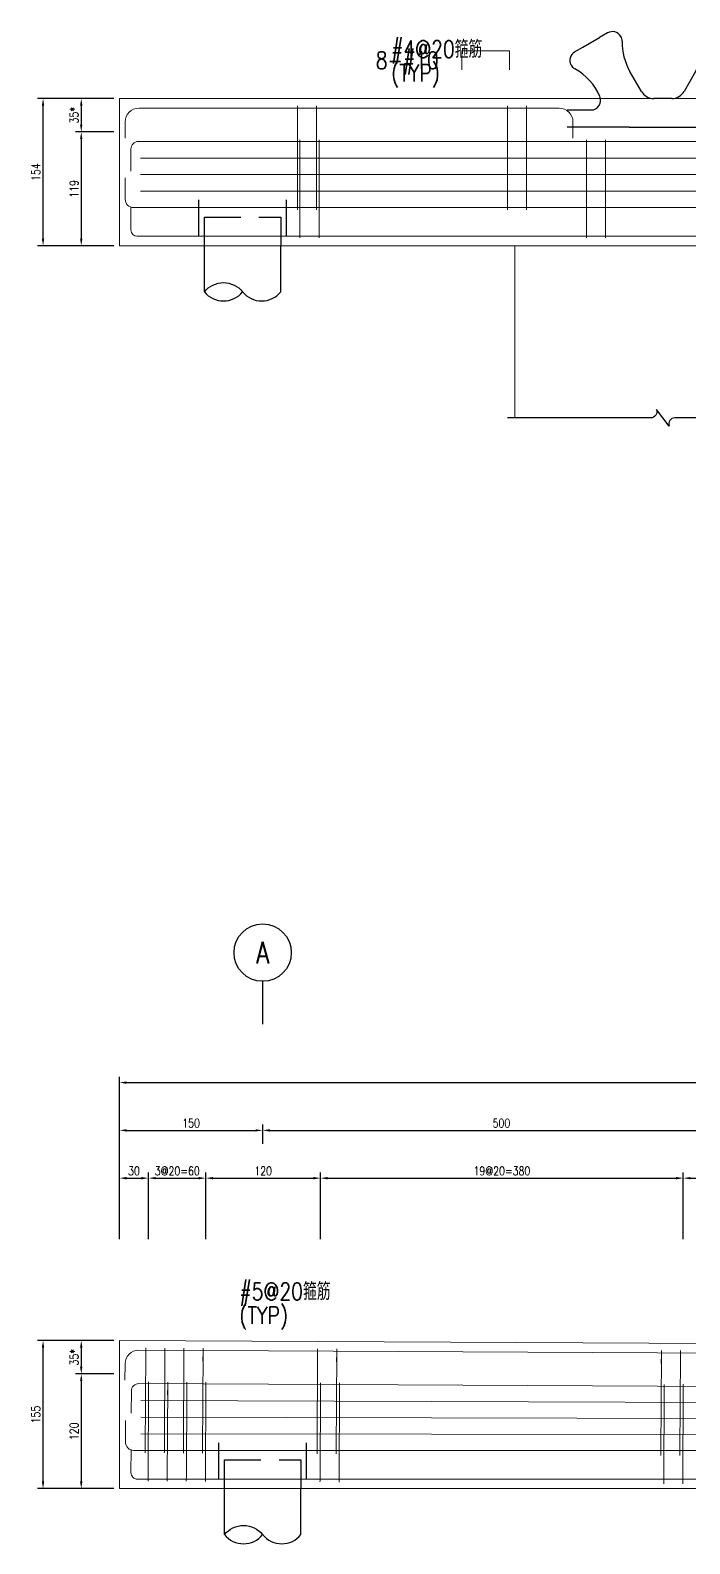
# Model space of a CAD drawing. Extents: x -4754 to 4976, y -19960 to 3841.
# Drawn here: x -359 to 332, y -7857 to -6273 of the extents above; entities that cross this region are included whole.
import ezdxf
from ezdxf.enums import TextEntityAlignment as Align

# ---------------------------------------------------------------- set-up
doc = ezdxf.new("R2010")
doc.units = 0
doc.header["$LTSCALE"] = 3
doc.linetypes.add('DASHED', pattern=[19.05, 12.7, -6.35])
doc.layers.get('0').update_dxf_attribs({"linetype": 'CONTINUOUS'})
doc.layers.add('HB_0', color=7, linetype='CONTINUOUS', transparency=0.5)
for name, color, linetype in [('HB_DIM', 1, 'CONTINUOUS'), ('HB_TXT_CTEXT', 2, 'CONTINUOUS'), ('鋼筋', 3, 'CONTINUOUS')]:
    doc.layers.add(name, color=color, linetype=linetype)
doc.styles.get("Standard").update_dxf_attribs({"font": 'ROMANS.shx', "width": 0.8, "bigfont": 'chineset.shx'})
doc.dimstyles.new('30', dxfattribs={"dimscale": 3, "dimtxt": 3, "dimasz": 2.5, "dimexe": 2, "dimexo": 2, "dimgap": 1, "dimtad": 1, "dimdsep": 46, "dimtxsty": 'Standard', "dimcen": 0, "dimclrd": 256, "dimclre": 256, "dimclrt": 2, "dimadec": 0, "dimazin": 0, "dimtfac": 1, "dimtix": 1, "dimtmove": 2, "dimatfit": 3, "dimfxl": 1, "dimtolj": 1, "dimtzin": 0, "dimarcsym": 0})

# ---------------------------------------------------------------- blocks, each defined once
blk = doc.blocks.new('pile_vertical')
at = {"color": 252, "linetype": 'DASHED'}
for p, q in [((-46, 10), (-46, 50)), ((46, 10), (46, 50))]:
    blk.add_line(p, q, dxfattribs=at)
at = {"linetype": 'Continuous'}
for p, q in [((-40, -48.1), (-40, 0)), ((40, -48.1), (40, 0))]:
    blk.add_line(p, q, dxfattribs=at)
at = {"color": 252, "linetype": 'DASHED'}
blk.add_lwpolyline([(-40, 0), (-40, 30), (40, 30), (40, 0)], dxfattribs=at)
at = {"linetype": 'Continuous'}
for points in [[(-40, -48.1, -0.48), (0, -48.1, 0.48), (40, -48.1, 0.48)], [(-40, -48.1, 0.48), (0, -48.1, 0.48)]]:
    blk.add_lwpolyline(points, format="xyb", dxfattribs=at)
blk = doc.blocks.new('fender_bottom')
at = {"color": 1, "linetype": 'Continuous'}
blk.add_lwpolyline([(162.5, 0), (12.5, 0, 0.529473), (6.7, -8.6), (-6.7, 8.6, -0.532815), (-12.5, 0), (-162.5, 0)], format="xyb", dxfattribs=at)
blk = doc.blocks.new('fender_top_longitude')
at = {"color": 7, "linetype": 'Continuous'}
for p, q in [((-57.7, 98.7), (-66.3, 93.7)), ((66.3, 93.7), (57.7, 98.7)), ((-92.3, 78.7), (-83.7, 83.7)), ((-83.7, 83.7), (-66.3, 93.7)), ((83.7, 83.7), (66.3, 93.7)), ((92.3, 78.7), (83.7, 83.7)), ((-22.4, 37.5), (-34.4, 58.3)), ((34.4, 58.3), (22.4, 37.5)), ((-100, 18), (-75.1, 18)), ((0, 30), (-9.4, 30)), ((9.4, 30), (0, 30)), ((100, 18), (75.1, 18)), ((100, 0), (100, 18)), ((-35, 0), (-100, 0)), ((-35, 0), (35, 0)), ((35, 0), (100, 0))]:
    blk.add_line(p, q, dxfattribs=at)
for centre, radius, start, end in [((-52.7, 90), 10, 30, 120), ((52.7, 90), 10, 60, 150), ((-53.2, 89.6), 10.7, 1.3853, 30.3798), ((17.4, 88.6), 60, 178.7643, 210.2362), ((-17.4, 88.6), 60, 329.7638, 1.2357), ((53.2, 89.6), 10.7, 149.6202, 178.6147), ((-87.3, 70), 10, 120, 210), ((-86.7, 70.3), 10.7, 209.6202, 238.6147), ((87.3, 70), 10, 330, 60), ((86.7, 70.3), 10.7, 301.3853, 330.3798), ((-121.1, 8.6), 60, 22.8745, 61.2357), ((121.1, 8.6), 60, 118.7643, 157.1255), ((-75.1, 28), 10, 270, 22.8745), ((-9.4, 45), 15, 210, 270), ((9.4, 45), 15, 270, 330), ((75.1, 28), 10, 157.1255, 270)]:
    blk.add_arc(centre, radius, start, end, dxfattribs=at)
blk = doc.blocks.new('*D233')
at = {"layer": 'HB_DIM', "linetype": 'Continuous', "lineweight": -2}
for p, q in [((-271.4, -6344.8), (-311.4, -6344.8)), ((-305.4, -6352.3), (-305.4, -6372.3)), ((-271.4, -6379.8), (-311.4, -6379.8))]:
    blk.add_line(p, q, dxfattribs=at)
at = {"layer": 'HB_DIM'}
for points in [[(-304.2, -6352.3), (-306.7, -6352.3), (-305.4, -6344.8)], [(-306.7, -6372.3), (-304.2, -6372.3), (-305.4, -6379.8)]]:
    blk.add_solid(points, dxfattribs=at)
at = {"layer": 'HB_DIM', "color": 2, "linetype": 'Continuous', "insert": (-312.9, -6362.3), "char_height": 9, "attachment_point": 5, "rotation": 90}
blk.add_mtext('\\A1;35*', dxfattribs=at)
blk = doc.blocks.new('*D234')
at = {"layer": 'HB_DIM', "linetype": 'Continuous', "lineweight": -2}
for p, q in [((-271.4, -6379.8), (-311.4, -6379.8)), ((-305.4, -6387.3), (-305.4, -6491.5)), ((-271.4, -6499), (-311.4, -6499))]:
    blk.add_line(p, q, dxfattribs=at)
at = {"layer": 'HB_DIM'}
for points in [[(-304.2, -6387.3), (-306.7, -6387.3), (-305.4, -6379.8)], [(-306.7, -6491.5), (-304.2, -6491.5), (-305.4, -6499)]]:
    blk.add_solid(points, dxfattribs=at)
at = {"layer": 'HB_DIM', "color": 2, "linetype": 'Continuous', "insert": (-312.9, -6439.4), "char_height": 9, "attachment_point": 5, "rotation": 90}
blk.add_mtext('\\A1;119', dxfattribs=at)
blk = doc.blocks.new('*D266')
at = {"layer": 'HB_DIM', "linetype": 'Continuous', "lineweight": -2}
for p, q in [((-281.4, -6344.8), (-351.4, -6344.8)), ((-345.4, -6491.5), (-345.4, -6352.3)), ((-281.4, -6499), (-351.4, -6499))]:
    blk.add_line(p, q, dxfattribs=at)
at = {"layer": 'HB_DIM'}
for points in [[(-344.2, -6352.3), (-346.7, -6352.3), (-345.4, -6344.8)], [(-346.7, -6491.5), (-344.2, -6491.5), (-345.4, -6499)]]:
    blk.add_solid(points, dxfattribs=at)
at = {"layer": 'HB_DIM', "color": 2, "linetype": 'Continuous', "insert": (-352.9, -6421.9), "char_height": 9, "attachment_point": 5, "rotation": 90}
blk.add_mtext('\\A1;154', dxfattribs=at)
blk = doc.blocks.new('line_guide')
at = {"color": 4, "linetype": 'Continuous'}
blk.add_line((0, 0), (0, -45), dxfattribs=at)
blk.add_circle((0, 30), 30, dxfattribs=at)
at = {"color": 4, "linetype": 'Continuous', "width": 0.8}
blk.add_attdef('A', text='', height=22.5, dxfattribs=at).set_placement((0, 30), align=Align.MIDDLE)
blk = doc.blocks.new('*D267')
at = {"layer": 'HB_DIM', "linetype": 'Continuous', "lineweight": -2}
for p, q in [((-271.4, -7644.8), (-311.4, -7644.8)), ((-305.4, -7652.3), (-305.4, -7672.3)), ((-271.4, -7679.8), (-311.4, -7679.8))]:
    blk.add_line(p, q, dxfattribs=at)
at = {"layer": 'HB_DIM'}
for points in [[(-304.2, -7652.3), (-306.7, -7652.3), (-305.4, -7644.8)], [(-306.7, -7672.3), (-304.2, -7672.3), (-305.4, -7679.8)]]:
    blk.add_solid(points, dxfattribs=at)
at = {"layer": 'HB_DIM', "color": 2, "linetype": 'Continuous', "insert": (-312.9, -7662.3), "char_height": 9, "attachment_point": 5, "rotation": 90}
blk.add_mtext('\\A1;35*', dxfattribs=at)
blk = doc.blocks.new('*D268')
at = {"layer": 'HB_DIM', "linetype": 'Continuous', "lineweight": -2}
for p, q in [((-271.4, -7679.8), (-311.4, -7679.8)), ((-305.4, -7687.3), (-305.4, -7792.3)), ((-271.4, -7799.8), (-311.4, -7799.8))]:
    blk.add_line(p, q, dxfattribs=at)
at = {"layer": 'HB_DIM'}
for points in [[(-304.2, -7687.3), (-306.7, -7687.3), (-305.4, -7679.8)], [(-306.7, -7792.3), (-304.2, -7792.3), (-305.4, -7799.8)]]:
    blk.add_solid(points, dxfattribs=at)
at = {"layer": 'HB_DIM', "color": 2, "linetype": 'Continuous', "insert": (-312.9, -7739.8), "char_height": 9, "attachment_point": 5, "rotation": 90}
blk.add_mtext('\\A1;120', dxfattribs=at)
blk = doc.blocks.new('*D269')
at = {"layer": 'HB_DIM', "linetype": 'Continuous', "lineweight": -2}
for p, q in [((-265.4, -7538.8), (-265.4, -7468.8)), ((-257.9, -7474.8), (-242.4, -7474.8)), ((-234.9, -7538.8), (-234.9, -7468.8))]:
    blk.add_line(p, q, dxfattribs=at)
at = {"layer": 'HB_DIM'}
for points in [[(-257.9, -7473.6), (-257.9, -7476.1), (-265.4, -7474.8)], [(-242.4, -7476.1), (-242.4, -7473.6), (-234.9, -7474.8)]]:
    blk.add_solid(points, dxfattribs=at)
at = {"layer": 'HB_DIM', "color": 2, "linetype": 'Continuous', "insert": (-250.2, -7467.3), "char_height": 9, "attachment_point": 5, "rotation": 0}
blk.add_mtext('\\A1;30', dxfattribs=at)
blk = doc.blocks.new('*D270')
at = {"layer": 'HB_DIM', "linetype": 'Continuous', "lineweight": -2}
for p, q in [((-234.9, -7538.8), (-234.9, -7468.8)), ((-227.4, -7474.8), (-182.4, -7474.8)), ((-174.9, -7538.8), (-174.9, -7468.8))]:
    blk.add_line(p, q, dxfattribs=at)
at = {"layer": 'HB_DIM'}
for points in [[(-227.4, -7473.6), (-227.4, -7476.1), (-234.9, -7474.8)], [(-182.4, -7476.1), (-182.4, -7473.6), (-174.9, -7474.8)]]:
    blk.add_solid(points, dxfattribs=at)
at = {"layer": 'HB_DIM', "color": 2, "linetype": 'Continuous', "insert": (-204.9, -7467.3), "char_height": 9, "attachment_point": 5, "rotation": 0}
blk.add_mtext('\\A1;3@20=60', dxfattribs=at)
blk = doc.blocks.new('*D271')
at = {"layer": 'HB_DIM', "linetype": 'Continuous', "lineweight": -2}
for p, q in [((-174.9, -7538.8), (-174.9, -7468.8)), ((-167.4, -7474.8), (-62.4, -7474.8)), ((-54.9, -7538.8), (-54.9, -7468.8))]:
    blk.add_line(p, q, dxfattribs=at)
at = {"layer": 'HB_DIM'}
for points in [[(-167.4, -7473.6), (-167.4, -7476.1), (-174.9, -7474.8)], [(-62.4, -7476.1), (-62.4, -7473.6), (-54.9, -7474.8)]]:
    blk.add_solid(points, dxfattribs=at)
at = {"layer": 'HB_DIM', "color": 2, "linetype": 'Continuous', "insert": (-114.9, -7467.3), "char_height": 9, "attachment_point": 5, "rotation": 0}
blk.add_mtext('\\A1;120', dxfattribs=at)
blk = doc.blocks.new('*D272')
at = {"layer": 'HB_DIM', "linetype": 'Continuous', "lineweight": -2}
for p, q in [((-54.9, -7538.8), (-54.9, -7468.8)), ((-47.4, -7474.8), (317.6, -7474.8)), ((325.1, -7538.8), (325.1, -7468.8))]:
    blk.add_line(p, q, dxfattribs=at)
at = {"layer": 'HB_DIM'}
for points in [[(-47.4, -7473.6), (-47.4, -7476.1), (-54.9, -7474.8)], [(317.6, -7476.1), (317.6, -7473.6), (325.1, -7474.8)]]:
    blk.add_solid(points, dxfattribs=at)
at = {"layer": 'HB_DIM', "color": 2, "linetype": 'Continuous', "insert": (135.1, -7467.3), "char_height": 9, "attachment_point": 5, "rotation": 0}
blk.add_mtext('\\A1;19@20=380', dxfattribs=at)
blk = doc.blocks.new('*D273')
at = {"layer": 'HB_DIM', "linetype": 'Continuous', "lineweight": -2}
for p, q in [((325.1, -7538.8), (325.1, -7468.8)), ((332.6, -7474.8), (437.6, -7474.8)), ((445.1, -7538.8), (445.1, -7468.8))]:
    blk.add_line(p, q, dxfattribs=at)
at = {"layer": 'HB_DIM'}
for points in [[(332.6, -7473.6), (332.6, -7476.1), (325.1, -7474.8)], [(437.6, -7476.1), (437.6, -7473.6), (445.1, -7474.8)]]:
    blk.add_solid(points, dxfattribs=at)
at = {"layer": 'HB_DIM', "color": 2, "linetype": 'Continuous', "insert": (385.1, -7467.3), "char_height": 9, "attachment_point": 5, "rotation": 0}
blk.add_mtext('\\A1;120', dxfattribs=at)
blk = doc.blocks.new('*D284')
at = {"layer": 'HB_DIM', "linetype": 'Continuous', "lineweight": -2}
for p, q in [((-265.4, -7538.8), (-265.4, -7368.8)), ((-257.9, -7374.8), (2707.1, -7374.8)), ((2714.6, -7553.8), (2714.6, -7368.8))]:
    blk.add_line(p, q, dxfattribs=at)
at = {"layer": 'HB_DIM'}
for points in [[(-257.9, -7373.6), (-257.9, -7376.1), (-265.4, -7374.8)], [(2707.1, -7376.1), (2707.1, -7373.6), (2714.6, -7374.8)]]:
    blk.add_solid(points, dxfattribs=at)
at = {"layer": 'HB_DIM', "color": 2, "linetype": 'Continuous', "insert": (1224.6, -7367.3), "char_height": 9, "attachment_point": 5, "rotation": 0}
blk.add_mtext('\\A1;2980', dxfattribs=at)
blk = doc.blocks.new('*D285')
at = {"layer": 'HB_DIM', "linetype": 'Continuous', "lineweight": -2}
for p, q in [((-265.4, -7538.8), (-265.4, -7418.8)), ((-257.9, -7424.8), (-122.9, -7424.8)), ((-115.4, -7438.8), (-115.4, -7418.8))]:
    blk.add_line(p, q, dxfattribs=at)
at = {"layer": 'HB_DIM'}
for points in [[(-257.9, -7423.6), (-257.9, -7426.1), (-265.4, -7424.8)], [(-122.9, -7426.1), (-122.9, -7423.6), (-115.4, -7424.8)]]:
    blk.add_solid(points, dxfattribs=at)
at = {"layer": 'HB_DIM', "color": 2, "linetype": 'Continuous', "insert": (-190.4, -7417.3), "char_height": 9, "attachment_point": 5, "rotation": 0}
blk.add_mtext('\\A1;150', dxfattribs=at)
blk = doc.blocks.new('*D286')
at = {"layer": 'HB_DIM', "linetype": 'Continuous', "lineweight": -2}
for p, q in [((-115.4, -7438.8), (-115.4, -7418.8)), ((-107.9, -7424.8), (377.1, -7424.8)), ((384.6, -7438.8), (384.6, -7418.8))]:
    blk.add_line(p, q, dxfattribs=at)
at = {"layer": 'HB_DIM'}
for points in [[(-107.9, -7423.6), (-107.9, -7426.1), (-115.4, -7424.8)], [(377.1, -7426.1), (377.1, -7423.6), (384.6, -7424.8)]]:
    blk.add_solid(points, dxfattribs=at)
at = {"layer": 'HB_DIM', "color": 2, "linetype": 'Continuous', "insert": (134.6, -7417.3), "char_height": 9, "attachment_point": 5, "rotation": 0}
blk.add_mtext('\\A1;500', dxfattribs=at)
blk = doc.blocks.new('*D292')
at = {"layer": 'HB_DIM', "linetype": 'Continuous', "lineweight": -2}
for p, q in [((-281.4, -7644.8), (-351.4, -7644.8)), ((-345.4, -7792.3), (-345.4, -7652.3)), ((-281.4, -7799.8), (-351.4, -7799.8))]:
    blk.add_line(p, q, dxfattribs=at)
at = {"layer": 'HB_DIM'}
for points in [[(-344.2, -7652.3), (-346.7, -7652.3), (-345.4, -7644.8)], [(-346.7, -7792.3), (-344.2, -7792.3), (-345.4, -7799.8)]]:
    blk.add_solid(points, dxfattribs=at)
at = {"layer": 'HB_DIM', "color": 2, "linetype": 'Continuous', "insert": (-352.9, -7722.3), "char_height": 9, "attachment_point": 5, "rotation": 90}
blk.add_mtext('\\A1;155', dxfattribs=at)

msp = doc.modelspace()

# ---------------------------------------------------------------- linework, layer by layer
at = {"layer": 'HB_0', "lineweight": 5}
msp.add_line((148.573, -6499.047), (148.573, -6679.047), dxfattribs=at)
for points in [[(-265.427, -6499.047), (-265.427, -6344.802), (3931.573, -6344.802), (3931.573, -6499.047), (-265.427, -6499.047)], [(-265.427, -7799.802), (-265.427, -7644.802), (2714.573, -7659.802), (2714.573, -7799.802), (-265.427, -7799.802)]]:
    msp.add_lwpolyline(points, dxfattribs=at)
at = {"layer": 'HB_DIM', "color": 1, "linetype": 'Continuous'}
for points in [[(-58.967, -6353.148, 0, 1.25, 0), (-48.967, -6343.148, 0, 0, 0), (1.033, -6293.148, 0, 0, 0), (19.033, -6293.148, 0, 0, 0)], [(-56.427, -6388.648, 0, 1.25, 0), (-48.734, -6375.863, 0, 0, 0), (1.033, -6293.148, 0, 0, 0), (19.033, -6293.148, 0, 0, 0)], [(-24.927, -6354.802, 0, 1.25, 0), (-24.927, -6339.802, 0, 0, 0), (-24.927, -6304.802, 0, 0, 0), (-6.927, -6304.802, 0, 0, 0)], [(-217.869, -7653.404, 0, 1.25, 0), (-207.869, -7643.404, 0, 0, 0), (-157.869, -7593.404, 0, 0, 0), (-139.869, -7593.404, 0, 0, 0)], [(-214.868, -7688.951, 0, 1.25, 0), (-207.193, -7676.085, 0, 0, 0), (-157.869, -7593.404, 0, 0, 0), (-139.869, -7593.404, 0, 0, 0)]]:
    msp.add_lwpolyline(points, format="xyseb", dxfattribs=at)
at = {"layer": 'HB_TXT_CTEXT', "lineweight": 5}
msp.add_polyline3d([(93.073, -6314.802, -38), (93.073, -6294.802, -38), (143.073, -6294.802, -38), (143.073, -6314.802, -38)], dxfattribs=at)
at = {"layer": '鋼筋', "lineweight": 5}
for p, q in [((-244.937, -6354.802, -38), (195.083, -6354.802, -38)), ((-244.937, -6354.802, -27.143), (195.083, -6354.802, -27.143)), ((-244.937, -6354.802, -16.286), (195.083, -6354.802, -16.286)), ((-244.937, -6354.802, -5.429), (195.083, -6354.802, -5.429)), ((-244.937, -6354.802, 5.429), (195.083, -6354.802, 5.429)), ((-244.937, -6354.802, 16.286), (195.083, -6354.802, 16.286)), ((-244.937, -6354.802, 27.143), (195.083, -6354.802, 27.143)), ((-244.937, -6354.802, 38), (195.083, -6354.802, 38)), ((-78.967, -6363.352, 33.895), (-78.967, -6355.732, 33.895)), ((-78.967, -6355.732, 40.245), (-78.967, -6458.117, 40.245)), ((-78.967, -6458.117, -40.245), (-78.967, -6355.732, -40.245)), ((-78.967, -6355.732, -33.895), (-78.967, -6363.352, -33.895)), ((-58.967, -6363.352, 33.895), (-58.967, -6355.732, 33.895)), ((-58.967, -6355.732, 40.245), (-58.967, -6458.117, 40.245)), ((-58.967, -6458.117, -40.245), (-58.967, -6355.732, -40.245)), ((-58.967, -6355.732, -33.895), (-58.967, -6363.352, -33.895)), ((141.033, -6363.352, 33.895), (141.033, -6355.732, 33.895)), ((141.033, -6355.732, 40.245), (141.033, -6458.117, 40.245)), ((141.033, -6458.117, -40.245), (141.033, -6355.732, -40.245)), ((141.033, -6355.732, -33.895), (141.033, -6363.352, -33.895)), ((161.033, -6363.352, 33.895), (161.033, -6355.732, 33.895)), ((161.033, -6355.732, 40.245), (161.033, -6458.117, 40.245)), ((161.033, -6458.117, -40.245), (161.033, -6355.732, -40.245)), ((161.033, -6355.732, -33.895), (161.033, -6363.352, -33.895)), ((-259.427, -6386.412, -38), (-259.427, -6369.292, -38)), ((-259.427, -6386.412, -27.143), (-259.427, -6369.292, -27.143)), ((-259.427, -6386.412, -16.286), (-259.427, -6369.292, -16.286)), ((-259.427, -6386.412, -5.429), (-259.427, -6369.292, -5.429)), ((-259.427, -6386.412, 5.429), (-259.427, -6369.292, 5.429)), ((-259.427, -6386.412, 16.286), (-259.427, -6369.292, 16.286)), ((-259.427, -6386.412, 27.143), (-259.427, -6369.292, 27.143)), ((-259.427, -6386.412, 38), (-259.427, -6369.292, 38)), ((209.573, -6369.292, -38), (209.573, -6386.412, -38)), ((209.573, -6369.292, -27.143), (209.573, -6386.412, -27.143)), ((209.573, -6369.292, -16.286), (209.573, -6386.412, -16.286)), ((209.573, -6369.292, -5.429), (209.573, -6386.412, -5.429)), ((209.573, -6369.292, 5.429), (209.573, -6386.412, 5.429)), ((209.573, -6369.292, 16.286), (209.573, -6386.412, 16.286)), ((209.573, -6369.292, 27.143), (209.573, -6386.412, 27.143)), ((209.573, -6369.292, 38), (209.573, -6386.412, 38)), ((-253.427, -6420.912, -50), (-253.427, -6397.572, -50)), ((-253.427, -6420.912, -35.714), (-253.427, -6397.572, -35.714)), ((-253.427, -6420.912, -21.429), (-253.427, -6397.572, -21.429)), ((-253.427, -6420.912, -7.143), (-253.427, -6397.572, -7.143)), ((-253.427, -6420.912, 7.143), (-253.427, -6397.572, 7.143)), ((-253.427, -6420.912, 21.429), (-253.427, -6397.572, 21.429)), ((-253.427, -6420.912, 35.714), (-253.427, -6397.572, 35.714)), ((-253.427, -6420.912, 50), (-253.427, -6397.572, 50)), ((-245.657, -6389.802, -50), (3911.803, -6389.802, -50)), ((-245.657, -6389.802, -35.714), (3911.803, -6389.802, -35.714)), ((-245.657, -6389.802, -21.429), (3911.803, -6389.802, -21.429)), ((-245.657, -6389.802, -7.143), (3911.803, -6389.802, -7.143)), ((-245.657, -6389.802, 7.143), (3911.803, -6389.802, 7.143)), ((-245.657, -6389.802, 21.429), (3911.803, -6389.802, 21.429)), ((-245.657, -6389.802, 35.714), (3911.803, -6389.802, 35.714)), ((-245.657, -6389.802, 50), (3911.803, -6389.802, 50)), ((-76.427, -6398.852, 45.395), (-76.427, -6391.232, 45.395)), ((-76.427, -6391.232, 51.745), (-76.427, -6487.617, 51.745)), ((-76.427, -6487.617, -51.745), (-76.427, -6391.232, -51.745)), ((-76.427, -6391.232, -45.395), (-76.427, -6398.852, -45.395)), ((-56.427, -6398.852, 45.395), (-56.427, -6391.232, 45.395)), ((-56.427, -6391.232, 51.745), (-56.427, -6487.617, 51.745)), ((-56.427, -6487.617, -51.745), (-56.427, -6391.232, -51.745)), ((-56.427, -6391.232, -45.395), (-56.427, -6398.852, -45.395)), ((223.573, -6398.852, 45.395), (223.573, -6391.232, 45.395)), ((223.573, -6391.232, 51.745), (223.573, -6487.617, 51.745)), ((223.573, -6487.617, -51.745), (223.573, -6391.232, -51.745)), ((223.573, -6391.232, -45.395), (223.573, -6398.852, -45.395)), ((243.573, -6398.852, 45.395), (243.573, -6391.232, 45.395)), ((243.573, -6391.232, 51.745), (243.573, -6487.617, 51.745)), ((243.573, -6487.617, -51.745), (243.573, -6391.232, -51.745)), ((243.573, -6391.232, -45.395), (243.573, -6398.852, -45.395)), ((-243.427, -6407.113, -50), (3909.573, -6407.113, -50)), ((-243.427, -6407.113, 50), (3909.573, -6407.113, 50)), ((-259.427, -6427.777, -50), (-259.427, -6450.157, -50)), ((-259.427, -6427.777, -35.714), (-259.427, -6450.157, -35.714)), ((-259.427, -6427.777, -21.429), (-259.427, -6450.157, -21.429)), ((-259.427, -6427.777, -7.143), (-259.427, -6450.157, -7.143)), ((-259.427, -6427.777, 7.143), (-259.427, -6450.157, 7.143)), ((-259.427, -6427.777, 21.429), (-259.427, -6450.157, 21.429)), ((-259.427, -6427.777, 35.714), (-259.427, -6450.157, 35.714)), ((-259.427, -6427.777, 50), (-259.427, -6450.157, 50)), ((-243.427, -6424.424, -50), (3909.573, -6424.424, -50)), ((-243.427, -6424.424, 50), (3909.573, -6424.424, 50)), ((-243.427, -6441.735, -50), (3909.573, -6441.735, -50)), ((-243.427, -6441.735, 50), (3909.573, -6441.735, 50)), ((-253.427, -6458.092, -50), (-253.427, -6482.362, -50)), ((-253.427, -6458.092, -35.714), (-253.427, -6482.362, -35.714)), ((-253.427, -6458.092, -21.429), (-253.427, -6482.362, -21.429)), ((-253.427, -6458.092, -7.143), (-253.427, -6482.362, -7.143)), ((-253.427, -6458.092, 7.143), (-253.427, -6482.362, 7.143)), ((-253.427, -6458.092, 21.429), (-253.427, -6482.362, 21.429)), ((-253.427, -6458.092, 35.714), (-253.427, -6482.362, 35.714)), ((-253.427, -6458.092, 50), (-253.427, -6482.362, 50)), ((-250.537, -6459.047, -50), (3916.683, -6459.047, -50)), ((-250.537, -6459.047, -35.714), (3916.683, -6459.047, -35.714)), ((-250.537, -6459.047, -21.429), (3916.683, -6459.047, -21.429)), ((-250.537, -6459.047, -7.143), (3916.683, -6459.047, -7.143)), ((-250.537, -6459.047, 7.143), (3916.683, -6459.047, 7.143)), ((-250.537, -6459.047, 21.429), (3916.683, -6459.047, 21.429)), ((-250.537, -6459.047, 35.714), (3916.683, -6459.047, 35.714)), ((-250.537, -6459.047, 50), (3916.683, -6459.047, 50)), ((-78.967, -6461.292, 37.07), (-78.967, -6461.292, -37.07)), ((-58.967, -6461.292, 37.07), (-58.967, -6461.292, -37.07)), ((141.033, -6461.292, 37.07), (141.033, -6461.292, -37.07)), ((161.033, -6461.292, 37.07), (161.033, -6461.292, -37.07)), ((-246.742, -6489.047, -50), (3912.888, -6489.047, -50)), ((-246.742, -6489.047, -35.714), (3912.888, -6489.047, -35.714)), ((-246.742, -6489.047, -21.429), (3912.888, -6489.047, -21.429)), ((-246.742, -6489.047, -7.143), (3912.888, -6489.047, -7.143)), ((-246.742, -6489.047, 7.143), (3912.888, -6489.047, 7.143)), ((-246.742, -6489.047, 21.429), (3912.888, -6489.047, 21.429)), ((-246.742, -6489.047, 35.714), (3912.888, -6489.047, 35.714)), ((-246.742, -6489.047, 50), (3912.888, -6489.047, 50)), ((-76.427, -6490.792, 48.57), (-76.427, -6490.792, -48.57)), ((-56.427, -6490.792, 48.57), (-56.427, -6490.792, -48.57)), ((223.573, -6490.792, 48.57), (223.573, -6490.792, -48.57)), ((243.573, -6490.792, 48.57), (243.573, -6490.792, -48.57)), ((-244.987, -7654.905, -84.5), (2694.033, -7669.698, -84.5)), ((-244.987, -7654.905, -68.8), (2694.033, -7669.698, -68.8)), ((-244.987, -7654.905, -53.1), (2694.033, -7669.698, -53.1)), ((-244.987, -7654.905, -37.4), (2694.033, -7669.698, -37.4)), ((-244.987, -7654.905, -21.7), (2694.033, -7669.698, -21.7)), ((-244.987, -7654.905, -6), (2694.033, -7669.698, -6)), ((-244.987, -7654.905, 9.7), (2694.033, -7669.698, 9.7)), ((-244.987, -7654.905, 25.4), (2694.033, -7669.698, 25.4)), ((-244.987, -7654.905, 41.1), (2694.033, -7669.698, 41.1)), ((-244.987, -7654.905, 56.8), (2694.033, -7669.698, 56.8)), ((-244.987, -7654.905, 72.5), (2694.033, -7669.698, 72.5)), ((-237.885, -7656.538, 80.905), (-238.398, -7758.398, 80.905)), ((-238.398, -7758.398, -80.905), (-237.885, -7656.538, -80.905)), ((-237.933, -7666.078, 72.955), (-237.885, -7656.538, 72.955)), ((-237.885, -7656.538, -72.955), (-237.933, -7666.078, -72.955)), ((-217.885, -7656.639, 80.905), (-218.398, -7758.498, 80.905)), ((-218.398, -7758.498, -80.905), (-217.885, -7656.639, -80.905)), ((-217.933, -7666.179, 72.955), (-217.885, -7656.639, 72.955)), ((-217.885, -7656.639, -72.955), (-217.933, -7666.179, -72.955)), ((-197.886, -7656.74, 80.905), (-198.398, -7758.599, 80.905)), ((-198.398, -7758.599, -80.905), (-197.886, -7656.74, -80.905)), ((-197.934, -7666.28, 72.955), (-197.886, -7656.74, 72.955)), ((-197.886, -7656.74, -72.955), (-197.934, -7666.28, -72.955)), ((-177.886, -7656.84, 80.905), (-178.399, -7758.7, 80.905)), ((-178.399, -7758.7, -80.905), (-177.886, -7656.84, -80.905)), ((-177.934, -7666.38, 72.955), (-177.886, -7656.84, 72.955)), ((-177.886, -7656.84, -72.955), (-177.934, -7666.38, -72.955)), ((-57.887, -7657.444, 80.905), (-58.4, -7759.304, 80.905)), ((-58.4, -7759.304, -80.905), (-57.887, -7657.444, -80.905)), ((-57.935, -7666.984, 72.955), (-57.887, -7657.444, 72.955)), ((-57.887, -7657.444, -72.955), (-57.935, -7666.984, -72.955)), ((-37.888, -7657.545, 80.905), (-38.4, -7759.404, 80.905)), ((-38.4, -7759.404, -80.905), (-37.888, -7657.545, -80.905)), ((-37.936, -7667.085, 72.955), (-37.888, -7657.545, 72.955)), ((-37.888, -7657.545, -72.955), (-37.936, -7667.085, -72.955)), ((302.108, -7659.257, 80.905), (301.595, -7761.116, 80.905)), ((301.595, -7761.116, -80.905), (302.108, -7659.257, -80.905)), ((302.06, -7668.796, 72.955), (302.108, -7659.257, 72.955)), ((302.108, -7659.257, -72.955), (302.06, -7668.796, -72.955)), ((322.108, -7659.357, 80.905), (321.595, -7761.217, 80.905)), ((321.595, -7761.217, -80.905), (322.108, -7659.357, -80.905)), ((322.06, -7668.897, 72.955), (322.108, -7659.357, 72.955)), ((322.108, -7659.357, -72.955), (322.06, -7668.897, -72.955)), ((-259.636, -7686.441, -84.5), (-259.55, -7669.321, -84.5)), ((-259.636, -7686.441, -68.8), (-259.55, -7669.321, -68.8)), ((-259.636, -7686.441, -53.1), (-259.55, -7669.321, -53.1)), ((-259.636, -7686.441, -37.4), (-259.55, -7669.321, -37.4)), ((-259.636, -7686.441, -21.7), (-259.55, -7669.321, -21.7)), ((-259.636, -7686.441, -6), (-259.55, -7669.321, -6)), ((-259.636, -7686.441, 9.7), (-259.55, -7669.321, 9.7)), ((-259.636, -7686.441, 25.4), (-259.55, -7669.321, 25.4)), ((-259.636, -7686.441, 41.1), (-259.55, -7669.321, 41.1)), ((-259.636, -7686.441, 56.8), (-259.55, -7669.321, 56.8)), ((-259.636, -7686.441, 72.5), (-259.55, -7669.321, 72.5)), ((-253.03, -7720.973, -84.5), (-252.912, -7697.633, -84.5)), ((-253.03, -7720.973, -67.6), (-252.912, -7697.633, -67.6)), ((-253.03, -7720.973, -50.7), (-252.912, -7697.633, -50.7)), ((-253.03, -7720.973, -33.8), (-252.912, -7697.633, -33.8)), ((-253.03, -7720.973, -16.9), (-252.912, -7697.633, -16.9)), ((-253.03, -7720.973), (-252.912, -7697.633)), ((-253.03, -7720.973, 16.9), (-252.912, -7697.633, 16.9)), ((-253.03, -7720.973, 33.8), (-252.912, -7697.633, 33.8)), ((-253.03, -7720.973, 50.7), (-252.912, -7697.633, 50.7)), ((-253.03, -7720.973, 67.6), (-252.912, -7697.633, 67.6)), ((-253.03, -7720.973, 84.5), (-252.912, -7697.633, 84.5)), ((-245.103, -7689.902, -84.5), (2695.282, -7704.703, -84.5)), ((-245.103, -7689.902, -67.6), (2695.282, -7704.703, -67.6)), ((-245.103, -7689.902, -50.7), (2695.282, -7704.703, -50.7)), ((-245.103, -7689.902, -33.8), (2695.282, -7704.703, -33.8)), ((-245.103, -7689.902, -16.9), (2695.282, -7704.703, -16.9)), ((-245.103, -7689.902), (2695.282, -7704.703)), ((-245.103, -7689.902, 16.9), (2695.282, -7704.703, 16.9)), ((-245.103, -7689.902, 33.8), (2695.282, -7704.703, 33.8)), ((-245.103, -7689.902, 50.7), (2695.282, -7704.703, 50.7)), ((-245.103, -7689.902, 67.6), (2695.282, -7704.703, 67.6)), ((-245.103, -7689.902, 84.5), (2695.282, -7704.703, 84.5)), ((-234.884, -7692.086, 86.405), (-235.367, -7787.943, 86.405)), ((-235.367, -7787.943, -86.405), (-234.884, -7692.086, -86.405)), ((-234.932, -7701.626, 78.455), (-234.884, -7692.086, 78.455)), ((-234.884, -7692.086, -78.455), (-234.932, -7701.626, -78.455)), ((-214.884, -7692.186, 86.405), (-215.367, -7788.044, 86.405)), ((-215.367, -7788.044, -86.405), (-214.884, -7692.186, -86.405)), ((-214.932, -7701.726, 78.455), (-214.884, -7692.186, 78.455)), ((-214.884, -7692.186, -78.455), (-214.932, -7701.726, -78.455)), ((-194.885, -7692.287, 86.405), (-195.367, -7788.145, 86.405)), ((-195.367, -7788.145, -86.405), (-194.885, -7692.287, -86.405)), ((-194.933, -7701.827, 78.455), (-194.885, -7692.287, 78.455)), ((-194.885, -7692.287, -78.455), (-194.933, -7701.827, -78.455)), ((-174.885, -7692.388, 86.405), (-175.367, -7788.245, 86.405)), ((-175.367, -7788.245, -86.405), (-174.885, -7692.388, -86.405)), ((-174.933, -7701.928, 78.455), (-174.885, -7692.388, 78.455)), ((-174.885, -7692.388, -78.455), (-174.933, -7701.928, -78.455)), ((-54.886, -7692.992, 86.405), (-55.369, -7788.849, 86.405)), ((-55.369, -7788.849, -86.405), (-54.886, -7692.992, -86.405)), ((-54.934, -7702.532, 78.455), (-54.886, -7692.992, 78.455)), ((-54.886, -7692.992, -78.455), (-54.934, -7702.532, -78.455)), ((-34.887, -7693.092, 86.405), (-35.369, -7788.95, 86.405)), ((-35.369, -7788.95, -86.405), (-34.887, -7693.092, -86.405)), ((-34.935, -7702.632, 78.455), (-34.887, -7693.092, 78.455)), ((-34.887, -7693.092, -78.455), (-34.935, -7702.632, -78.455)), ((305.109, -7694.804, 86.405), (304.627, -7790.661, 86.405)), ((304.627, -7790.661, -86.405), (305.109, -7694.804, -86.405)), ((305.061, -7704.344, 78.455), (305.109, -7694.804, 78.455)), ((305.109, -7694.804, -78.455), (305.061, -7704.344, -78.455)), ((325.109, -7694.904, 86.405), (324.626, -7790.762, 86.405)), ((324.626, -7790.762, -86.405), (325.109, -7694.904, -86.405)), ((325.061, -7704.444, 78.455), (325.109, -7694.904, 78.455)), ((325.109, -7694.904, -78.455), (325.061, -7704.444, -78.455)), ((-242.961, -7707.406, -84.5), (2692.983, -7718.449, -84.5)), ((-242.961, -7707.406, 84.5), (2692.983, -7718.449, 84.5)), ((-259.068, -7728.563, -84.5), (-259.18, -7750.897, -84.5)), ((-259.068, -7728.563, -67.6), (-259.18, -7750.897, -67.6)), ((-259.068, -7728.563, -50.7), (-259.18, -7750.897, -50.7)), ((-259.068, -7728.563, -33.8), (-259.18, -7750.897, -33.8)), ((-259.068, -7728.563, -16.9), (-259.18, -7750.897, -16.9)), ((-259.068, -7728.563), (-259.18, -7750.897)), ((-259.068, -7728.563, 16.9), (-259.18, -7750.897, 16.9)), ((-259.068, -7728.563, 33.8), (-259.18, -7750.897, 33.8)), ((-259.068, -7728.563, 50.7), (-259.18, -7750.897, 50.7)), ((-259.068, -7728.563, 67.6), (-259.18, -7750.897, 67.6)), ((-259.068, -7728.563, 84.5), (-259.18, -7750.897, 84.5)), ((-243.049, -7724.898, -84.5), (2692.906, -7732.206, -84.5)), ((-243.049, -7724.898, 84.5), (2692.906, -7732.206, 84.5)), ((-243.137, -7742.39, -84.5), (2692.825, -7745.964, -84.5)), ((-243.137, -7742.39, 84.5), (2692.825, -7745.964, 84.5)), ((-253.221, -7758.907, -84.5), (-253.343, -7783.143, -84.5)), ((-253.221, -7758.907, -67.6), (-253.343, -7783.143, -67.6)), ((-253.221, -7758.907, -50.7), (-253.343, -7783.143, -50.7)), ((-253.221, -7758.907, -33.8), (-253.343, -7783.143, -33.8)), ((-253.221, -7758.907, -16.9), (-253.343, -7783.143, -16.9)), ((-253.221, -7758.907), (-253.343, -7783.143)), ((-253.221, -7758.907, 16.9), (-253.343, -7783.143, 16.9)), ((-253.221, -7758.907, 33.8), (-253.343, -7783.143, 33.8)), ((-253.221, -7758.907, 50.7), (-253.343, -7783.143, 50.7)), ((-253.221, -7758.907, 67.6), (-253.343, -7783.143, 67.6)), ((-253.221, -7758.907, 84.5), (-253.343, -7783.143, 84.5)), ((-250.29, -7759.832, -84.5), (2699.93, -7759.772, -84.5)), ((-250.29, -7759.832, -67.6), (2699.93, -7759.772, -67.6)), ((-250.29, -7759.832, -50.7), (2699.93, -7759.772, -50.7)), ((-250.29, -7759.832, -33.8), (2699.93, -7759.772, -33.8)), ((-250.29, -7759.832, -16.9), (2699.93, -7759.772, -16.9)), ((-250.29, -7759.832), (2699.93, -7759.772)), ((-250.29, -7759.832, 16.9), (2699.93, -7759.772, 16.9)), ((-250.29, -7759.832, 33.8), (2699.93, -7759.772, 33.8)), ((-250.29, -7759.832, 50.7), (2699.93, -7759.772, 50.7)), ((-250.29, -7759.832, 67.6), (2699.93, -7759.772, 67.6)), ((-250.29, -7759.832, 84.5), (2699.93, -7759.772, 84.5)), ((-238.418, -7762.373, 76.93), (-238.418, -7762.373, -76.93)), ((-218.418, -7762.473, 76.93), (-218.418, -7762.473, -76.93)), ((-198.418, -7762.574, 76.93), (-198.418, -7762.574, -76.93)), ((-178.419, -7762.675, 76.93), (-178.419, -7762.675, -76.93)), ((-58.42, -7763.279, 76.93), (-58.42, -7763.279, -76.93)), ((-38.42, -7763.379, 76.93), (-38.42, -7763.379, -76.93)), ((301.575, -7765.091, 76.93), (301.575, -7765.091, -76.93)), ((321.575, -7765.191, 76.93), (321.575, -7765.191, -76.93)), ((-246.657, -7789.862, -84.5), (2695.973, -7789.742, -84.5)), ((-246.657, -7789.862, -67.6), (2695.973, -7789.742, -67.6)), ((-246.657, -7789.862, -50.7), (2695.973, -7789.742, -50.7)), ((-246.657, -7789.862, -33.8), (2695.973, -7789.742, -33.8)), ((-246.657, -7789.862, -16.9), (2695.973, -7789.742, -16.9)), ((-246.657, -7789.862), (2695.973, -7789.742)), ((-246.657, -7789.862, 16.9), (2695.973, -7789.742, 16.9)), ((-246.657, -7789.862, 33.8), (2695.973, -7789.742, 33.8)), ((-246.657, -7789.862, 50.7), (2695.973, -7789.742, 50.7)), ((-246.657, -7789.862, 67.6), (2695.973, -7789.742, 67.6)), ((-246.657, -7789.862, 84.5), (2695.973, -7789.742, 84.5)), ((-235.387, -7791.918, 82.43), (-235.387, -7791.918, -82.43)), ((-215.387, -7792.019, 82.43), (-215.387, -7792.019, -82.43)), ((-195.387, -7792.12, 82.43), (-195.387, -7792.12, -82.43)), ((-175.387, -7792.22, 82.43), (-175.387, -7792.22, -82.43)), ((-55.389, -7792.824, 82.43), (-55.389, -7792.824, -82.43)), ((-35.389, -7792.925, 82.43), (-35.389, -7792.925, -82.43)), ((304.607, -7794.636, 82.43), (304.607, -7794.636, -82.43)), ((324.606, -7794.737, 82.43), (324.606, -7794.737, -82.43))]:
    msp.add_line(p, q, dxfattribs=at)
at = {"layer": '鋼筋', "lineweight": 5, "extrusion": (0, 0, -1)}
for centre, radius, start, end in [((244.937, -6369.292, 38), 14.49, 0, 90), ((244.937, -6369.292, 27.143), 14.49, 0, 90), ((244.937, -6369.292, 16.286), 14.49, 0, 90), ((244.937, -6369.292, 5.429), 14.49, 0, 90), ((244.937, -6369.292, -5.429), 14.49, 0, 90), ((244.937, -6369.292, -16.286), 14.49, 0, 90), ((244.937, -6369.292, -27.143), 14.49, 0, 90), ((244.937, -6369.292, -38), 14.49, 0, 90), ((-195.083, -6369.292, 38), 14.49, 90, 180), ((-195.083, -6369.292, 27.143), 14.49, 90, 180), ((-195.083, -6369.292, 16.286), 14.49, 90, 180), ((-195.083, -6369.292, 5.429), 14.49, 90, 180), ((-195.083, -6369.292, -5.429), 14.49, 90, 180), ((-195.083, -6369.292, -16.286), 14.49, 90, 180), ((-195.083, -6369.292, -27.143), 14.49, 90, 180), ((-195.083, -6369.292, -38), 14.49, 90, 180), ((245.657, -6397.572, 50), 7.77, 0, 90), ((245.657, -6397.572, 35.714), 7.77, 0, 90), ((245.657, -6397.572, 21.429), 7.77, 0, 90), ((245.657, -6397.572, 7.143), 7.77, 0, 90), ((245.657, -6397.572, -7.143), 7.77, 0, 90), ((245.657, -6397.572, -21.429), 7.77, 0, 90), ((245.657, -6397.572, -35.714), 7.77, 0, 90), ((245.657, -6397.572, -50), 7.77, 0, 90), ((245.06, -7669.394, 84.5), 14.49, 0.288399, 90.288399), ((245.06, -7669.394, 68.8), 14.49, 0.288399, 90.288399), ((245.06, -7669.394, 53.1), 14.49, 0.288399, 90.288399), ((245.06, -7669.394, 37.4), 14.49, 0.288399, 90.288399), ((245.06, -7669.394, 21.7), 14.49, 0.288399, 90.288399), ((245.06, -7669.394, 6), 14.49, 0.288399, 90.288399), ((245.06, -7669.394, -9.7), 14.49, 0.288399, 90.288399), ((245.06, -7669.394, -25.4), 14.49, 0.288399, 90.288399), ((245.06, -7669.394, -41.1), 14.49, 0.288399, 90.288399), ((245.06, -7669.394, -56.8), 14.49, 0.288399, 90.288399), ((245.06, -7669.394, -72.5), 14.49, 0.288399, 90.288399), ((245.142, -7697.672, 84.5), 7.77, 0.288399, 90.288403), ((245.142, -7697.672, 67.6), 7.77, 0.288399, 90.288403), ((245.142, -7697.672, 50.7), 7.77, 0.288399, 90.288403), ((245.142, -7697.672, 33.8), 7.77, 0.288399, 90.288403), ((245.142, -7697.672, 16.9), 7.77, 0.288399, 90.288403), ((245.142, -7697.672), 7.77, 0.288399, 90.288403), ((245.142, -7697.672, -16.9), 7.77, 0.288399, 90.288403), ((245.142, -7697.672, -33.8), 7.77, 0.288399, 90.288403), ((245.142, -7697.672, -50.7), 7.77, 0.288399, 90.288403), ((245.142, -7697.672, -67.6), 7.77, 0.288399, 90.288403), ((245.142, -7697.672, -84.5), 7.77, 0.288399, 90.288403)]:
    msp.add_arc(centre, radius, start, end, dxfattribs=at)
at = {"layer": '鋼筋', "lineweight": 5, "extrusion": (1, -2.44929e-16, 0)}
for centre, start, end in [((-6355.732, 37.07, -78.967), 270, 90), ((-6355.732, -37.07, -78.967), 270, 90), ((-6355.732, 37.07, -58.967), 270, 90), ((-6355.732, -37.07, -58.967), 270, 90), ((-6355.732, 37.07, 141.033), 270, 90), ((-6355.732, -37.07, 141.033), 270, 90), ((-6355.732, 37.07, 161.033), 270, 90), ((-6355.732, -37.07, 161.033), 270, 90), ((-6391.232, 48.57, -76.427), 270, 90), ((-6391.232, -48.57, -76.427), 270, 90), ((-6391.232, 48.57, -56.427), 270, 90), ((-6391.232, -48.57, -56.427), 270, 90), ((-6391.232, 48.57, 223.573), 270, 90), ((-6391.232, -48.57, 223.573), 270, 90), ((-6391.232, 48.57, 243.573), 270, 90), ((-6391.232, -48.57, 243.573), 270, 90), ((-6458.117, 37.07, -78.967), 90, 180), ((-6458.117, -37.07, -78.967), 180, 270), ((-6458.117, 37.07, -58.967), 90, 180), ((-6458.117, -37.07, -58.967), 180, 270), ((-6458.117, 37.07, 141.033), 90, 180), ((-6458.117, -37.07, 141.033), 180, 270), ((-6458.117, 37.07, 161.033), 90, 180), ((-6458.117, -37.07, 161.033), 180, 270), ((-6487.617, 48.57, -76.427), 90, 180), ((-6487.617, -48.57, -76.427), 180, 270), ((-6487.617, 48.57, -56.427), 90, 180), ((-6487.617, -48.57, -56.427), 180, 270), ((-6487.617, 48.57, 223.573), 90, 180), ((-6487.617, -48.57, 223.573), 180, 270), ((-6487.617, 48.57, 243.573), 90, 180), ((-6487.617, -48.57, 243.573), 180, 270)]:
    msp.add_arc(centre, 3.175, start, end, dxfattribs=at)
at = {"layer": '鋼筋', "lineweight": 5}
for centre, radius, start, end in [((-250.537, -6450.157, -50), 8.89, 180, 270), ((-250.537, -6450.157, -35.714), 8.89, 180, 270), ((-250.537, -6450.157, -21.429), 8.89, 180, 270), ((-250.537, -6450.157, -7.143), 8.89, 180, 270), ((-250.537, -6450.157, 7.143), 8.89, 180, 270), ((-250.537, -6450.157, 21.429), 8.89, 180, 270), ((-250.537, -6450.157, 35.714), 8.89, 180, 270), ((-250.537, -6450.157, 50), 8.89, 180, 270), ((-246.742, -6482.362, -50), 6.685, 180, 270), ((-246.742, -6482.362, -35.714), 6.685, 180, 270), ((-246.742, -6482.362, -21.429), 6.685, 180, 270), ((-246.742, -6482.362, -7.143), 6.685, 180, 270), ((-246.742, -6482.362, 7.143), 6.685, 180, 270), ((-246.742, -6482.362, 21.429), 6.685, 180, 270), ((-246.742, -6482.362, 35.714), 6.685, 180, 270), ((-246.742, -6482.362, 50), 6.685, 180, 270), ((-250.29, -7750.942, -84.5), 8.89, 179.711601, 270.001166), ((-250.29, -7750.942, -67.6), 8.89, 179.711601, 270.001166), ((-250.29, -7750.942, -50.7), 8.89, 179.711601, 270.001166), ((-250.29, -7750.942, -33.8), 8.89, 179.711601, 270.001166), ((-250.29, -7750.942, -16.9), 8.89, 179.711601, 270.001166), ((-250.29, -7750.942), 8.89, 179.711601, 270.001166), ((-250.29, -7750.942, 16.9), 8.89, 179.711601, 270.001166), ((-250.29, -7750.942, 33.8), 8.89, 179.711601, 270.001166), ((-250.29, -7750.942, 50.7), 8.89, 179.711601, 270.001166), ((-250.29, -7750.942, 67.6), 8.89, 179.711601, 270.001166), ((-250.29, -7750.942, 84.5), 8.89, 179.711601, 270.001166), ((-246.658, -7783.177, -84.5), 6.685, 179.711601, 270.002342), ((-246.658, -7783.177, -67.6), 6.685, 179.711601, 270.002342), ((-246.658, -7783.177, -50.7), 6.685, 179.711601, 270.002342), ((-246.658, -7783.177, -33.8), 6.685, 179.711601, 270.002342), ((-246.658, -7783.177, -16.9), 6.685, 179.711601, 270.002342), ((-246.658, -7783.177), 6.685, 179.711601, 270.002342), ((-246.658, -7783.177, 16.9), 6.685, 179.711601, 270.002342), ((-246.658, -7783.177, 33.8), 6.685, 179.711601, 270.002342), ((-246.658, -7783.177, 50.7), 6.685, 179.711601, 270.002342), ((-246.658, -7783.177, 67.6), 6.685, 179.711601, 270.002342), ((-246.658, -7783.177, 84.5), 6.685, 179.711601, 270.002342)]:
    msp.add_arc(centre, radius, start, end, dxfattribs=at)
at = {"layer": '鋼筋', "lineweight": 5, "extrusion": (0.999987, -0.005033, 0)}
for centre, start, end in [((-7657.639, 76.93, -199.343), 270, 90), ((-7657.639, -76.93, -199.343), 270, 90), ((-7657.639, 76.93, -179.343), 270, 90), ((-7657.639, -76.93, -179.343), 270, 90), ((-7657.639, 76.93, -159.343), 270, 90), ((-7657.639, -76.93, -159.343), 270, 90), ((-7657.639, 76.93, -139.343), 270, 90), ((-7657.639, -76.93, -139.343), 270, 90), ((-7657.639, 76.93, -19.343), 270, 90), ((-7657.639, -76.93, -19.343), 270, 90), ((-7657.639, 76.93, 0.657), 270, 90), ((-7657.639, -76.93, 0.657), 270, 90), ((-7657.639, 76.93, 340.657), 270, 90), ((-7657.639, -76.93, 340.657), 270, 90), ((-7657.639, 76.93, 360.657), 270, 90), ((-7657.639, -76.93, 360.657), 270, 90), ((-7693.171, 82.43, -196.163), 270, 90), ((-7693.171, -82.43, -196.163), 270, 90), ((-7693.171, 82.43, -176.163), 270, 90), ((-7693.171, -82.43, -176.163), 270, 90), ((-7693.171, 82.43, -156.163), 270, 90), ((-7693.171, -82.43, -156.163), 270, 90), ((-7693.171, 82.43, -136.163), 270, 90), ((-7693.171, -82.43, -136.163), 270, 90), ((-7693.171, 82.43, -16.163), 270, 90), ((-7693.171, -82.43, -16.163), 270, 90), ((-7693.171, 82.43, 3.837), 270, 90), ((-7693.171, -82.43, 3.837), 270, 90), ((-7693.171, 82.43, 343.837), 270, 90), ((-7693.171, -82.43, 343.837), 270, 90), ((-7693.171, 82.43, 363.837), 270, 90), ((-7693.171, -82.43, 363.837), 270, 90), ((-7759.499, 76.93, -199.343), 90, 180), ((-7759.499, -76.93, -199.343), 180, 270), ((-7759.499, 76.93, -179.343), 90, 180), ((-7759.499, -76.93, -179.343), 180, 270), ((-7759.499, 76.93, -159.343), 90, 180), ((-7759.499, -76.93, -159.343), 180, 270), ((-7759.499, 76.93, -139.343), 90, 180), ((-7759.499, -76.93, -139.343), 180, 270), ((-7759.499, 76.93, -19.343), 90, 180), ((-7759.499, -76.93, -19.343), 180, 270), ((-7759.499, 76.93, 0.657), 90, 180), ((-7759.499, -76.93, 0.657), 180, 270), ((-7759.499, 76.93, 340.657), 90, 180), ((-7759.499, -76.93, 340.657), 180, 270), ((-7759.499, 76.93, 360.657), 90, 180), ((-7759.499, -76.93, 360.657), 180, 270), ((-7789.029, 82.43, -196.163), 90, 180), ((-7789.029, -82.43, -196.163), 180, 270), ((-7789.029, 82.43, -176.163), 90, 180), ((-7789.029, -82.43, -176.163), 180, 270), ((-7789.029, 82.43, -156.163), 90, 180), ((-7789.029, -82.43, -156.163), 180, 270), ((-7789.029, 82.43, -136.163), 90, 180), ((-7789.029, -82.43, -136.163), 180, 270), ((-7789.029, 82.43, -16.163), 90, 180), ((-7789.029, -82.43, -16.163), 180, 270), ((-7789.029, 82.43, 3.837), 90, 180), ((-7789.029, -82.43, 3.837), 180, 270), ((-7789.029, 82.43, 343.837), 90, 180), ((-7789.029, -82.43, 343.837), 180, 270), ((-7789.029, 82.43, 363.837), 90, 180), ((-7789.029, -82.43, 363.837), 180, 270)]:
    msp.add_arc(centre, 3.975, start, end, dxfattribs=at)

# ---------------------------------------------------------------- block references
at = {"layer": 'HB_0', "linetype": 'Continuous'}
for name, p in [('fender_top_longitude', (303.573, -6374.802)), ('pile_vertical', (-136.427, -6499.047)), ('fender_bottom', (303.573, -6679.047)), ('pile_vertical', (-115.427, -7799.802))]:
    msp.add_blockref(name, p, dxfattribs=at)
msp.add_blockref('line_guide', (-115.427, -7268.802), dxfattribs=at).add_auto_attribs({'A': 'A'})

# ---------------------------------------------------------------- texts
at = {"layer": 'HB_TXT_CTEXT', "linetype": 'Continuous', "width": 0.8}
for s, p in [('#4@20箍筋', (19.033, -6293.148, 35.225)), (' 8-#10', (-6.927, -6304.802, -38)), ('(TYP)', (19.033, -6318.148, 35.225)), ('#5@20箍筋', (-139.869, -7593.404, 74.62)), ('(TYP)', (-139.869, -7618.404, 74.62))]:
    msp.add_text(s, height=18, dxfattribs=at).set_placement(p, align=Align.MIDDLE_LEFT)

# ---------------------------------------------------------------- dimensions: what is measured, and where the dimension line sits
at = {"layer": 'HB_DIM', "linetype": 'Continuous'}
for base, p1, p2, angle, override, picture, middle in [((-345.427, -6344.802), (-275.427, -6499.047), (-275.427, -6344.802), 90, {"dimtad": 4, "dimdec": 0, "dimpost": '<>'}, '*D266', (-352.927, -6421.924)), ((-305.427, -6499.047), (-265.427, -6379.802), (-265.427, -6499.047), 90, {"dimtad": 4, "dimdec": 0, "dimpost": '<>'}, '*D234', (-312.927, -6439.424)), ((2714.573, -7374.802), (-265.427, -7544.802), (2714.573, -7559.802), 0, {"dimdec": 0, "dimpost": '<>'}, '*D284', (1224.573, -7367.302)), ((-115.427, -7424.802), (-265.427, -7544.802), (-115.427, -7444.802, 55.5), 0, {"dimdec": 0, "dimpost": '<>'}, '*D285', (-190.427, -7417.302)), ((384.573, -7424.802), (-115.427, -7444.802, 55.5), (384.573, -7444.802, 555.5), 0, {"dimdec": 0, "dimpost": '<>'}, '*D286', (134.573, -7417.302)), ((-234.932, -7474.802), (-265.427, -7544.802), (-234.932, -7544.802, 78.455), 0, {"dimdec": 0, "dimpost": '<>'}, '*D269', (-250.179, -7467.302)), ((-54.934, -7474.802), (-174.933, -7544.802, 78.455), (-54.934, -7544.802, 78.455), 0, {"dimdec": 0, "dimpost": '<>'}, '*D271', (-114.934, -7467.302)), ((445.059, -7474.802), (325.061, -7544.802, 78.455), (445.059, -7544.802, 78.455), 0, {"dimdec": 0, "dimpost": '<>'}, '*D273', (385.06, -7467.302)), ((-345.427, -7644.802), (-275.427, -7799.802), (-275.427, -7644.802), 90, {"dimtad": 4, "dimdec": 0, "dimpost": '<>'}, '*D292', (-352.927, -7722.302)), ((-305.427, -7799.802), (-265.427, -7679.802), (-265.427, -7799.802), 90, {"dimtad": 4, "dimdec": 0, "dimpost": '<>'}, '*D268', (-312.927, -7739.802))]:
    dim = msp.add_linear_dim(base=base, p1=p1, p2=p2, angle=angle, dimstyle='30', override=override, dxfattribs=at)
    dim.commit()
    dim.dimension.update_dxf_attribs({"geometry": picture, "text_midpoint": middle})
for base, p1, p2, angle, text, override, picture, middle in [((-305.427, -6379.802), (-265.427, -6344.802), (-265.427, -6379.802), 90, '<>*', {"dimtad": 4, "dimdec": 0, "dimpost": '<>'}, '*D233', (-312.927, -6362.302)), ((-174.933, -7474.802), (-234.932, -7544.802, 78.455), (-174.933, -7544.802, 78.455), 0, '3@20=<>', {"dimdec": 0, "dimpost": '<>'}, '*D270', (-204.932, -7467.302)), ((325.061, -7474.802), (-54.934, -7544.802, 78.455), (325.061, -7544.802, 78.455), 0, '19@20=<>', {"dimdec": 0, "dimpost": '<>'}, '*D272', (135.063, -7467.302)), ((-305.427, -7679.802), (-265.427, -7644.802), (-265.427, -7679.802), 90, '<>*', {"dimtad": 4, "dimdec": 0, "dimpost": '<>'}, '*D267', (-312.927, -7662.302))]:
    dim = msp.add_linear_dim(base=base, p1=p1, p2=p2, angle=angle, text=text, dimstyle='30', override=override, dxfattribs=at)
    dim.commit()
    dim.dimension.update_dxf_attribs({"geometry": picture, "text_midpoint": middle})

doc.saveas('drawing.dxf')
